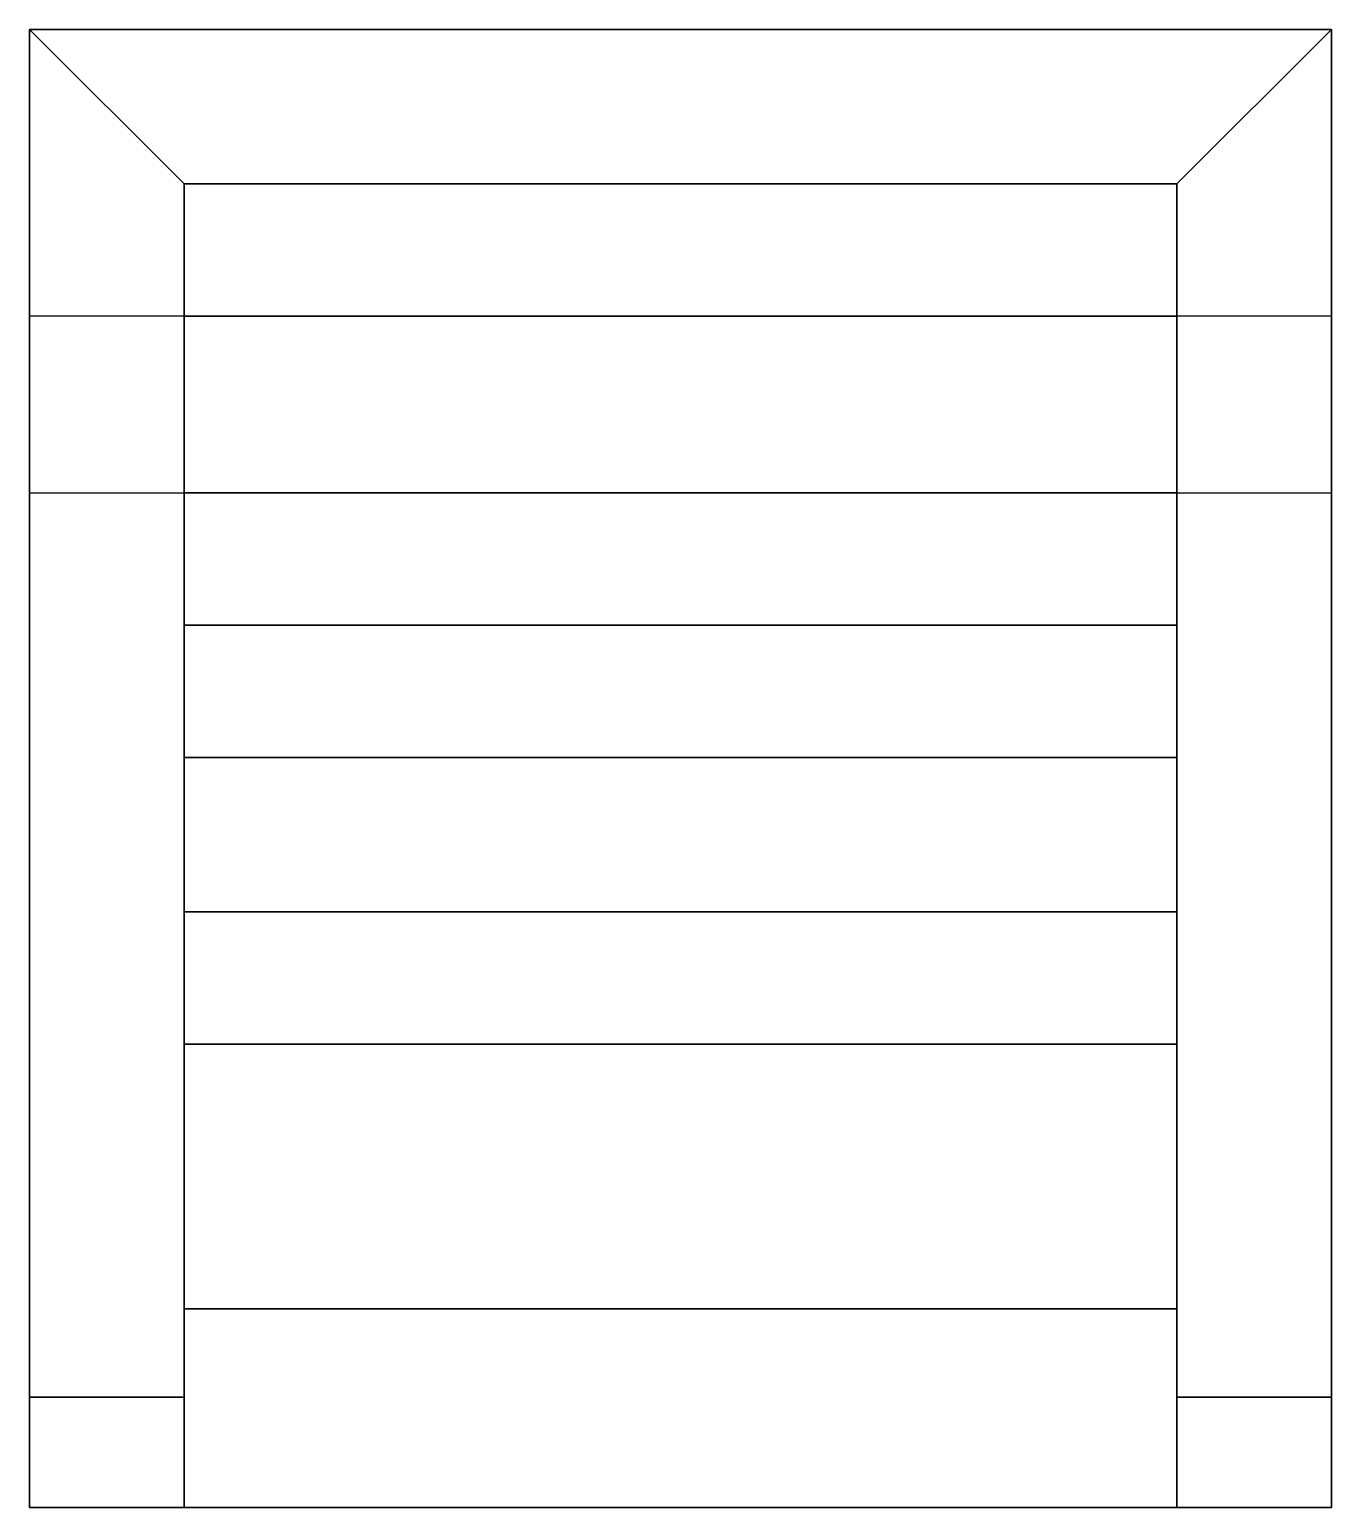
# Model space of a CAD drawing. Extents: x -1 to 0.96, y -0.77 to 3.85.
# Drawn here: x -1 to -0.41, y 3.18 to 3.85 of the extents above.
import ezdxf

# ---------------------------------------------------------------- set-up
doc = ezdxf.new("R2010")
doc.units = 0
doc.layers.add('CANS', color=3, linetype='CONTINUOUS')

msp = doc.modelspace()

# ---------------------------------------------------------------- linework, layer by layer
at = {"layer": 'CANS'}
for points in [[(-1, 3.85, 0.92), (-1, 3.23, 0.92), (-1, 3.23, 0.99), (-1, 3.85, 0.99)], [(-0.93, 3.78, 0.92), (-0.93, 3.23, 0.92), (-1, 3.23, 0.92), (-1, 3.85, 0.92)], [(-1, 3.85, 0.99), (-1, 3.23, 0.99), (-0.93, 3.23, 0.99), (-0.93, 3.78, 0.99)], [(-0.41, 3.85, 0.92), (-1, 3.85, 0.92), (-1, 3.85, 0.99), (-0.41, 3.85, 0.99)], [(-0.48, 3.78, 0.92), (-0.93, 3.78, 0.92), (-1, 3.85, 0.92), (-0.41, 3.85, 0.92)], [(-0.41, 3.85, 0.99), (-1, 3.85, 0.99), (-0.93, 3.78, 0.99), (-0.48, 3.78, 0.99)], [(-0.41, 3.85, 0.92), (-0.41, 3.23, 0.92), (-0.48, 3.23, 0.92), (-0.48, 3.78, 0.92)], [(-0.48, 3.78, 0.99), (-0.48, 3.23, 0.99), (-0.41, 3.23, 0.99), (-0.41, 3.85, 0.99)], [(-0.41, 3.23, 0.99), (-0.41, 3.23, 0.92), (-0.41, 3.85, 0.92), (-0.41, 3.85, 0.99)], [(-0.93, 3.23, 0.99), (-0.93, 3.23, 0.92), (-0.93, 3.78, 0.92), (-0.93, 3.78, 0.99)], [(-0.93, 3.78, 0.99), (-0.93, 3.78, 0.92), (-0.48, 3.78, 0.92), (-0.48, 3.78, 0.99)], [(-0.48, 3.78, 0.92), (-0.48, 3.23, 0.92), (-0.48, 3.23, 0.99), (-0.48, 3.78, 0.99)], [(-1, 3.72, 0.99), (-1, 3.23, 1.54), (-0.93, 3.23, 1.54), (-0.93, 3.72, 0.99)], [(-1, 3.64, 0.99), (-1, 3.23, 1.45), (-1, 3.23, 1.54), (-1, 3.72, 0.99)], [(-0.93, 3.23, 1.54), (-0.93, 3.23, 1.45), (-0.93, 3.64, 0.99), (-0.93, 3.72, 0.99)], [(-0.48, 3.72, 0.92), (-0.93, 3.72, 0.92), (-0.93, 3.72, 0.99), (-0.48, 3.72, 0.99)], [(-0.48, 3.64, 0.92), (-0.93, 3.64, 0.92), (-0.93, 3.72, 0.92), (-0.48, 3.72, 0.92)], [(-0.48, 3.72, 0.99), (-0.93, 3.72, 0.99), (-0.93, 3.64, 0.99), (-0.48, 3.64, 0.99)], [(-0.48, 3.72, 0.99), (-0.48, 3.23, 1.54), (-0.41, 3.23, 1.54), (-0.41, 3.72, 0.99)], [(-0.48, 3.64, 0.99), (-0.48, 3.23, 1.45), (-0.48, 3.23, 1.54), (-0.48, 3.72, 0.99)], [(-0.41, 3.23, 1.54), (-0.41, 3.23, 1.45), (-0.41, 3.64, 0.99), (-0.41, 3.72, 0.99)], [(-0.93, 3.64, 0.99), (-0.93, 3.23, 1.45), (-1, 3.23, 1.45), (-1, 3.64, 0.99)], [(-0.93, 3.64, 0.99), (-0.93, 3.64, 0.92), (-0.48, 3.64, 0.92), (-0.48, 3.64, 0.99)], [(-0.41, 3.64, 0.99), (-0.41, 3.23, 1.45), (-0.48, 3.23, 1.45), (-0.48, 3.64, 0.99)], [(-0.48, 3.58, 0.92), (-0.93, 3.58, 0.92), (-0.93, 3.58, 0.99), (-0.48, 3.58, 0.99)], [(-0.48, 3.52, 0.92), (-0.93, 3.52, 0.92), (-0.93, 3.58, 0.92), (-0.48, 3.58, 0.92)], [(-0.48, 3.58, 0.99), (-0.93, 3.58, 0.99), (-0.93, 3.52, 0.99), (-0.48, 3.52, 0.99)], [(-0.93, 3.52, 0.99), (-0.93, 3.52, 0.92), (-0.48, 3.52, 0.92), (-0.48, 3.52, 0.99)], [(-0.48, 3.45, 0.92), (-0.93, 3.45, 0.92), (-0.93, 3.45, 0.99), (-0.48, 3.45, 0.99)], [(-0.48, 3.39, 0.92), (-0.93, 3.39, 0.92), (-0.93, 3.45, 0.92), (-0.48, 3.45, 0.92)], [(-0.48, 3.45, 0.99), (-0.93, 3.45, 0.99), (-0.93, 3.39, 0.99), (-0.48, 3.39, 0.99)], [(-0.93, 3.39, 0.99), (-0.93, 3.39, 0.92), (-0.48, 3.39, 0.92), (-0.48, 3.39, 0.99)], [(-0.48, 3.27, 0.92), (-0.93, 3.27, 0.92), (-0.93, 3.27, 0.99), (-0.48, 3.27, 0.99)], [(-0.48, 3.18, 0.92), (-0.93, 3.18, 0.92), (-0.93, 3.27, 0.92), (-0.48, 3.27, 0.92)], [(-0.48, 3.27, 0.99), (-0.93, 3.27, 0.99), (-0.93, 3.18, 0.99), (-0.48, 3.18, 0.99)], [(-1, 3.18, 0.9), (-1, 3.18, 1.57), (-1, 3.23, 1.57), (-1, 3.23, 0.9)], [(-1, 3.23, 0.9), (-1, 3.23, 1.57), (-0.93, 3.23, 1.57), (-0.93, 3.23, 0.9)], [(-1, 3.23, 1.57), (-1, 3.18, 1.57), (-0.93, 3.18, 1.57), (-0.93, 3.23, 1.57)], [(-0.93, 3.23, 0.9), (-0.93, 3.18, 0.9), (-1, 3.18, 0.9), (-1, 3.23, 0.9)], [(-0.93, 3.23, 1.57), (-0.93, 3.18, 1.57), (-0.93, 3.18, 0.9), (-0.93, 3.23, 0.9)], [(-0.48, 3.18, 0.9), (-0.48, 3.18, 1.57), (-0.48, 3.23, 1.57), (-0.48, 3.23, 0.9)], [(-0.48, 3.23, 0.9), (-0.48, 3.23, 1.57), (-0.41, 3.23, 1.57), (-0.41, 3.23, 0.9)], [(-0.48, 3.23, 1.57), (-0.48, 3.18, 1.57), (-0.41, 3.18, 1.57), (-0.41, 3.23, 1.57)], [(-0.41, 3.23, 0.9), (-0.41, 3.18, 0.9), (-0.48, 3.18, 0.9), (-0.48, 3.23, 0.9)], [(-0.41, 3.23, 1.57), (-0.41, 3.18, 1.57), (-0.41, 3.18, 0.9), (-0.41, 3.23, 0.9)]]:
    msp.add_3dface(points, dxfattribs=at)

doc.saveas('drawing.dxf')
